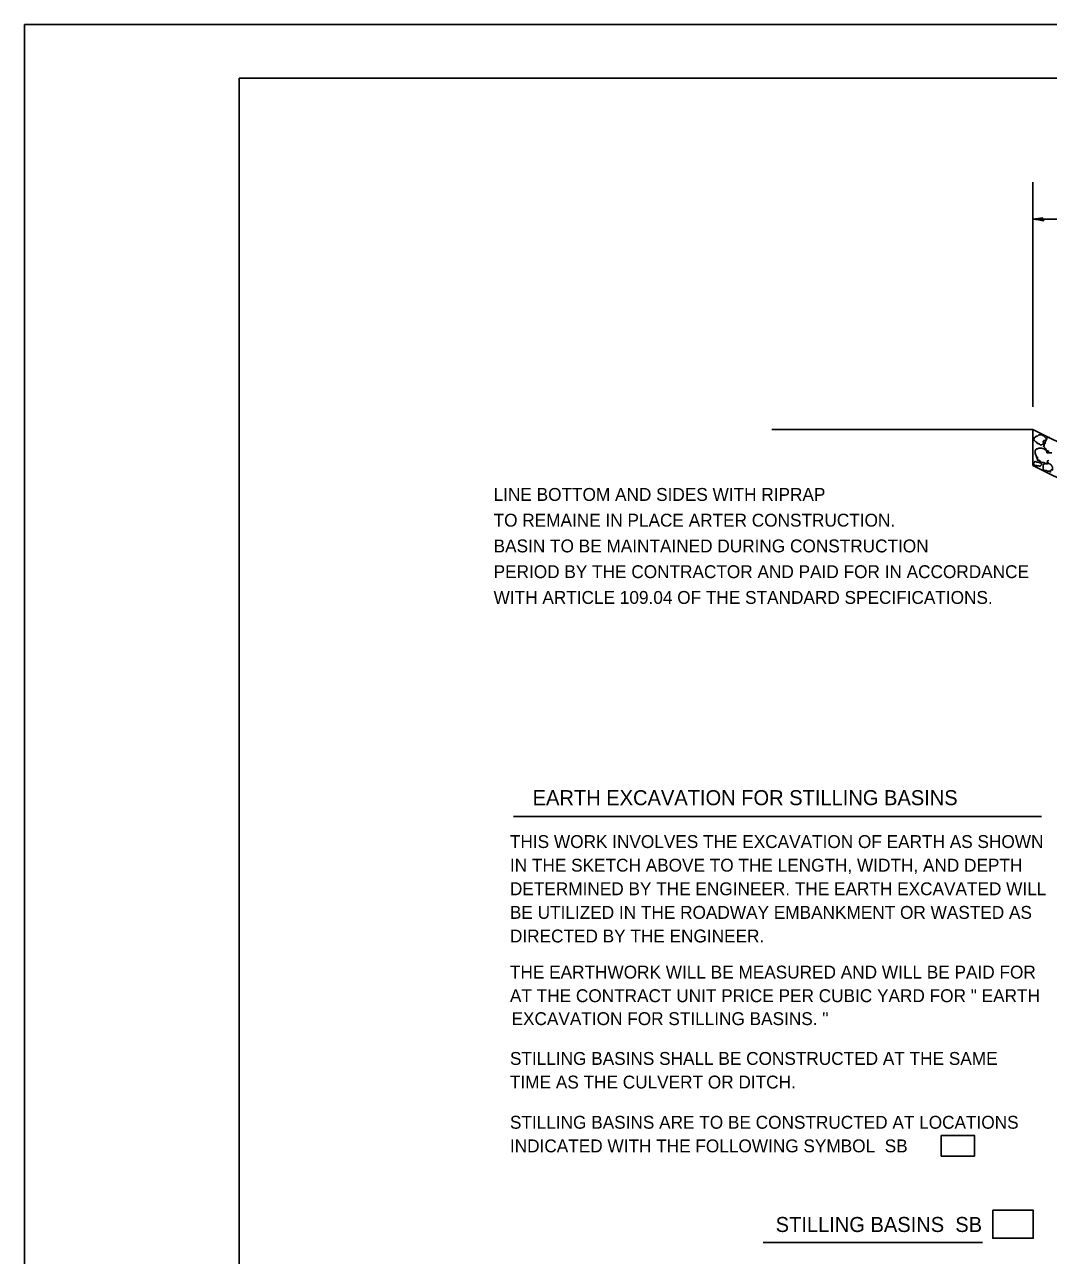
# Model space of a CAD drawing. Extents: x 1344746 to 1345449, y 1153508 to 1154036.
# Drawn here: x 1344769.3 to 1344960.3, y 1153806.8 to 1154036.2 of the extents above; entities that cross this region are included whole.
import ezdxf

# ---------------------------------------------------------------- set-up
doc = ezdxf.new("R2010")
doc.units = 0
for name, color, linetype in [('Design_EX_Roadway Dimensions', 7, 'Continuous'), ('Design_EX_Roadway Notes', 7, 'Continuous'), ('Level 48', 7, 'Continuous'), ('Sheets_50 Reference Boundary', 7, 'Continuous'), ('Sheets_General Details', 7, 'Continuous'), ('Sheets_Printer Plotting Border', 7, 'Continuous'), ('Topo_Riprap', 7, 'Continuous'), ('XSC_Exist Ground', 7, 'Continuous')]:
    doc.layers.add(name, color=color, linetype=linetype)

msp = doc.modelspace()

# ---------------------------------------------------------------- linework, layer by layer
at = {"layer": 'Design_EX_Roadway Dimensions'}
for p, q in [((1344957.372, 1153964.933), (1344957.372, 1154006.785)), ((1345247.979, 1153999.93), (1344957.372, 1153999.93))]:
    msp.add_line(p, q, dxfattribs=at)
msp.add_lwpolyline([(1344959.208, 1153999.905), (1344959.146, 1154000.177), (1344958.37, 1154000.059), (1344957.372, 1153999.93), (1344958.436, 1153999.785), (1344959.372, 1153999.621), (1344959.208, 1153999.905), (1344959.126, 1154000.084), (1344958.043, 1153999.93), (1344959.227, 1153999.722), (1344959.052, 1153999.955), (1344958.554, 1153999.924), (1344959.031, 1153999.85)], dxfattribs=at)
at = {"layer": 'Design_EX_Roadway Notes'}
for p, q in [((1344860.487, 1153888.59), (1344958.954, 1153888.59)), ((1344907.077, 1153809.189), (1344947.961, 1153809.189))]:
    msp.add_line(p, q, dxfattribs=at)
for points in [[(1344940.295, 1153829.104), (1344940.295, 1153825.266), (1344946.488, 1153825.266), (1344946.488, 1153829.104)], [(1344949.898, 1153815.195), (1344949.898, 1153809.964), (1344957.454, 1153809.964), (1344957.454, 1153815.195)]]:
    msp.add_lwpolyline(points, close=True, dxfattribs=at)
at = {"layer": 'Level 48'}
msp.add_lwpolyline([(1344769.323, 1154036.18), (1345449.323, 1154036.18), (1345449.323, 1153596.18), (1344769.323, 1153596.18)], close=True, dxfattribs=at)
at = {"layer": 'Sheets_50 Reference Boundary'}
msp.add_lwpolyline([(1344809.323, 1154026.176), (1345439.323, 1154026.176), (1345439.323, 1153626.18), (1344809.323, 1153626.18)], close=True, dxfattribs=at)
at = {"layer": 'Sheets_General Details'}
for p, q in [((1344769.323, 1154036.18), (1344769.323, 1153596.18)), ((1345449.323, 1154036.18), (1344769.323, 1154036.18))]:
    msp.add_line(p, q, dxfattribs=at)
msp.add_lwpolyline([(1344809.323, 1154026.18), (1345439.323, 1154026.18), (1345439.323, 1153606.18), (1344809.323, 1153606.18)], close=True, dxfattribs=at)
at = {"layer": 'Sheets_Printer Plotting Border'}
msp.add_lwpolyline([(1344769.323, 1153596.18), (1345449.323, 1153596.18), (1345449.323, 1154036.18), (1344769.323, 1154036.18)], close=True, dxfattribs=at)
at = {"layer": 'Topo_Riprap'}
for points in [[(1344958.083, 1153959.332), (1344958.083, 1153959.464), (1344958.217, 1153959.464), (1344958.483, 1153959.732), (1344959.019, 1153959.732), (1344959.151, 1153959.598), (1344959.419, 1153959.598), (1344959.419, 1153959.464), (1344959.819, 1153959.064), (1344959.953, 1153958.93), (1344959.819, 1153958.664), (1344959.819, 1153958.53), (1344959.685, 1153958.398), (1344959.685, 1153958.13), (1344959.551, 1153957.996), (1344959.151, 1153957.996), (1344959.019, 1153957.862), (1344958.751, 1153957.862), (1344958.617, 1153957.996), (1344958.351, 1153958.13), (1344958.217, 1153958.13), (1344958.083, 1153958.264), (1344957.951, 1153958.398), (1344957.683, 1153958.664), (1344957.417, 1153958.664), (1344957.417, 1153958.798), (1344957.55, 1153958.93), (1344957.683, 1153959.198), (1344957.817, 1153959.332), (1344957.951, 1153959.332), (1344957.951, 1153959.464), (1344958.217, 1153959.464)], [(1344958.211, 1153954.976), (1344958.211, 1153955.11), (1344958.079, 1153955.644), (1344957.811, 1153956.31), (1344957.811, 1153956.711), (1344957.945, 1153956.977), (1344958.079, 1153957.111), (1344958.211, 1153957.111), (1344958.479, 1153957.245), (1344959.013, 1153957.245), (1344959.413, 1153957.111), (1344959.546, 1153956.977), (1344959.68, 1153956.977), (1344959.813, 1153956.844), (1344960.08, 1153956.711), (1344960.213, 1153956.711), (1344960.346, 1153956.577)], [(1344960.923, 1153956.388), (1344959.989, 1153956.388), (1344959.989, 1153956.522), (1344959.855, 1153956.79), (1344959.855, 1153956.924), (1344959.721, 1153957.19), (1344959.321, 1153957.59), (1344959.455, 1153957.59), (1344959.455, 1153958.124), (1344959.321, 1153958.39), (1344959.321, 1153958.524), (1344959.455, 1153958.658), (1344959.721, 1153958.658), (1344959.855, 1153958.792), (1344959.855, 1153959.058), (1344959.989, 1153959.058), (1344959.989, 1153959.192), (1344960.121, 1153959.192), (1344960.523, 1153959.192)], [(1344958.808, 1153953.831), (1344958.428, 1153953.907), (1344958.202, 1153953.907), (1344958.049, 1153953.982), (1344957.669, 1153954.058), (1344957.594, 1153954.133), (1344957.594, 1153954.21), (1344957.518, 1153954.286), (1344957.594, 1153954.437), (1344957.518, 1153954.514), (1344957.669, 1153954.666), (1344957.822, 1153954.741), (1344957.973, 1153954.666), (1344958.126, 1153954.59), (1344958.428, 1153954.59), (1344958.657, 1153954.514), (1344958.885, 1153954.514), (1344958.885, 1153954.437), (1344958.961, 1153954.286), (1344958.961, 1153954.133), (1344958.885, 1153953.982), (1344958.808, 1153953.907), (1344958.732, 1153953.907)], [(1344960.346, 1153954.976), (1344960.213, 1153954.842), (1344960.08, 1153954.842), (1344960.08, 1153954.308), (1344959.813, 1153954.308), (1344959.413, 1153954.576), (1344959.013, 1153954.576), (1344958.879, 1153954.71), (1344958.479, 1153954.976), (1344958.211, 1153954.976), (1344958.211, 1153955.11), (1344958.211, 1153955.644)], [(1344959.321, 1153953.053), (1344959.321, 1153954.121), (1344959.587, 1153954.387), (1344959.855, 1153954.387), (1344959.989, 1153954.521), (1344960.121, 1153954.521), (1344960.255, 1153954.521), (1344960.255, 1153954.387), (1344960.389, 1153954.387), (1344960.523, 1153954.255), (1344960.655, 1153954.255), (1344960.789, 1153954.121), (1344960.923, 1153953.855), (1344961.055, 1153953.721), (1344961.055, 1153953.187), (1344960.789, 1153953.187), (1344960.655, 1153953.053), (1344960.655, 1153952.921), (1344960.655, 1153952.787), (1344960.389, 1153952.921), (1344960.121, 1153952.921), (1344959.989, 1153953.053), (1344959.587, 1153953.053), (1344959.321, 1153953.187)]]:
    msp.add_lwpolyline(points, dxfattribs=at)
at = {"layer": 'XSC_Exist Ground'}
for p, q in [((1344908.713, 1153960.711), (1344957.372, 1153960.711)), ((1344957.372, 1153960.711), (1344957.372, 1153954.004)), ((1344999.172, 1153939.812), (1344957.372, 1153960.711)), ((1344957.372, 1153954.004), (1344997.756, 1153933.812))]:
    msp.add_line(p, q, dxfattribs=at)

# ---------------------------------------------------------------- texts
at = {"layer": 'Design_EX_Roadway Notes'}
for s, height, p in [('LINE BOTTOM AND SIDES WITH RIPRAP', 2.39999, (1344856.799, 1153947.406)), ('TO REMAINE IN PLACE ARTER CONSTRUCTION.', 2.39999, (1344856.799, 1153942.606)), ('BASIN TO BE MAINTAINED DURING CONSTRUCTION', 2.39999, (1344856.799, 1153937.806)), ('PERIOD BY THE CONTRACTOR AND PAID FOR IN ACCORDANCE', 2.39999, (1344856.799, 1153933.006)), ('WITH ARTICLE 109.04 OF THE STANDARD SPECIFICATIONS.', 2.39999, (1344856.799, 1153928.206)), ('EARTH EXCAVATION FOR STILLING BASINS', 2.79999, (1344864.077, 1153890.685)), ('THIS WORK INVOLVES THE EXCAVATION OF EARTH AS SHOWN', 2.39999, (1344859.841, 1153882.699)), ('IN THE SKETCH ABOVE TO THE LENGTH, WIDTH, AND DEPTH', 2.39999, (1344859.841, 1153878.299)), ('DETERMINED BY THE ENGINEER. THE EARTH EXCAVATED WILL', 2.39999, (1344859.841, 1153873.899)), ('BE UTILIZED IN THE ROADWAY EMBANKMENT OR WASTED AS', 2.39999, (1344859.841, 1153869.499)), ('DIRECTED BY THE ENGINEER.', 2.39999, (1344859.841, 1153865.099)), ('THE EARTHWORK WILL BE MEASURED AND WILL BE PAID FOR', 2.39999, (1344859.841, 1153858.371)), ('AT THE CONTRACT UNIT PRICE PER CUBIC YARD FOR " EARTH', 2.39999, (1344859.841, 1153853.971)), ('EXCAVATION FOR STILLING BASINS. "', 2.39999, (1344860.14, 1153849.691)), ('STILLING BASINS SHALL BE CONSTRUCTED AT THE SAME', 2.39999, (1344859.841, 1153842.275)), ('TIME AS THE CULVERT OR DITCH.', 2.39999, (1344859.841, 1153837.875)), ('STILLING BASINS ARE TO BE CONSTRUCTED AT LOCATIONS', 2.39999, (1344859.841, 1153830.376)), ('INDICATED WITH THE FOLLOWING SYMBOL  SB', 2.39999, (1344859.841, 1153825.976)), ('STILLING BASINS  SB', 2.79999, (1344909.403, 1153811.126))]:
    msp.add_text(s, height=height, dxfattribs=at).set_placement(p)

doc.saveas('drawing.dxf')
